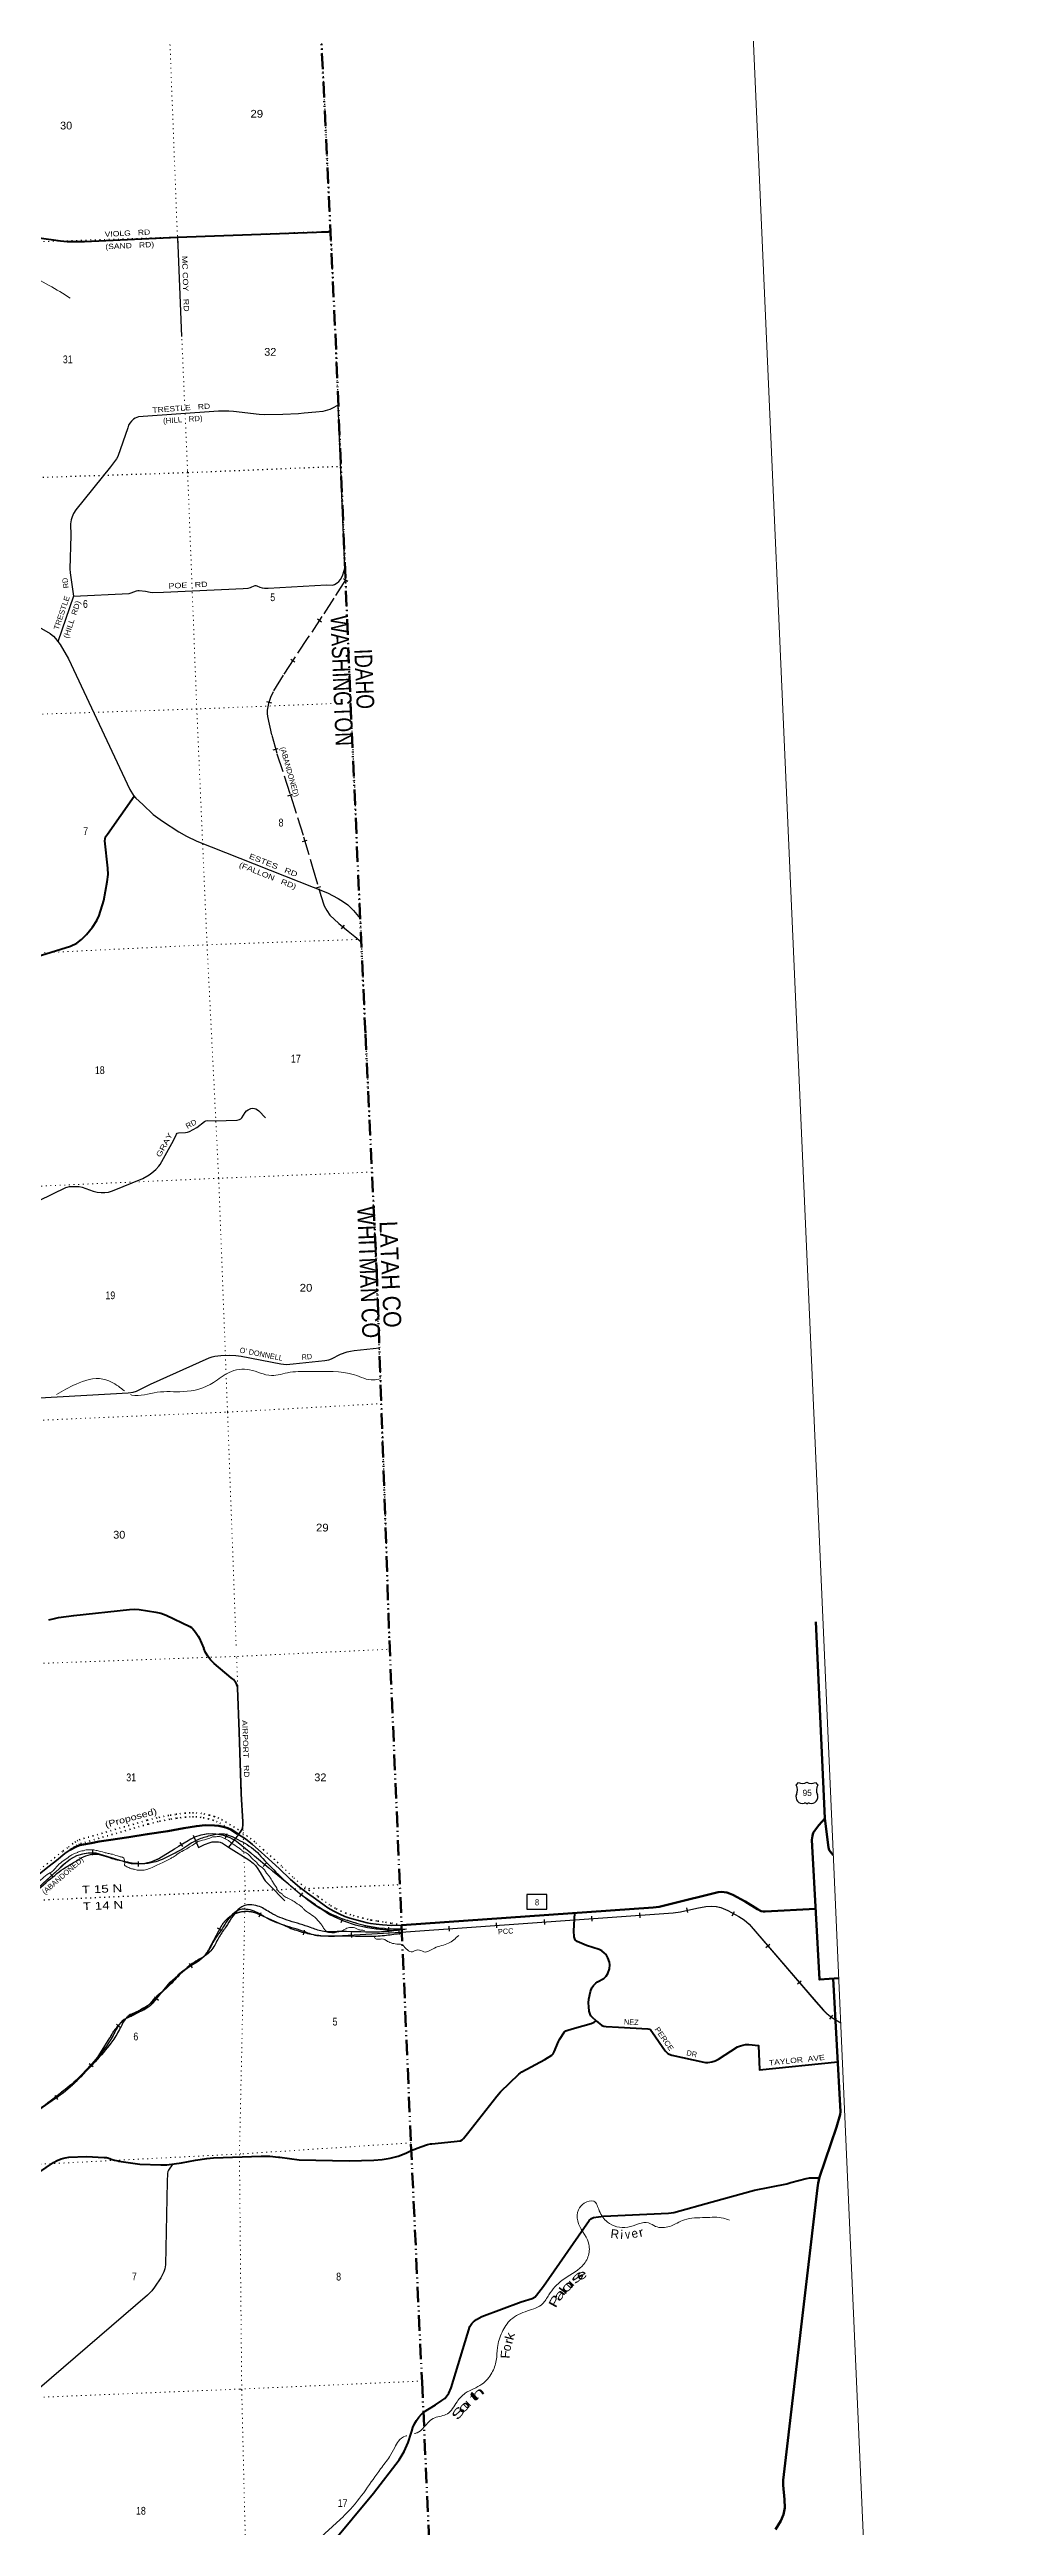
# Model space of a CAD drawing. Header units: feet. Extents: x 751810 to 1010326, y -353855 to -161247.
# Drawn here: x 988847 to 1010326, y -273133 to -217253 of the extents above; entities that cross this region are included whole.
import ezdxf
from ezdxf.enums import TextEntityAlignment as Align

# ---------------------------------------------------------------- set-up
doc = ezdxf.new("R2010")
doc.units = ezdxf.units.FT
doc.header["$LTSCALE"] = 70
for name, pattern in [('DASH_DOUBLE_DOT', [9.2, 5, -1.2, 0.3, -1.2, 0.3, -1.2]), ('DOTTED', [1.5, 0.3, -1.2]), ('LONG_DASHED', [7.5, 6, -1.5]), ('MEDIUM_DASHED', [4.5, 3, -1.5])]:
    doc.linetypes.add(name, pattern=pattern)
for name, color, linetype, lineweight in [('10', 7, 'DASH_DOUBLE_DOT', 70), ('16', 7, 'Continuous', 25), ('17', 7, 'Continuous', 25), ('20', 7, 'Continuous', 70), ('23', 7, 'Continuous', 70), ('26', 7, 'Continuous', 40), ('29', 7, 'Continuous', 25), ('34', 7, 'Continuous', 25), ('39', 7, 'Continuous', 13), ('4', 7, 'Continuous', 13), ('51', 7, 'DOTTED', 13), ('52', 7, 'Continuous', 25), ('53', 7, 'MEDIUM_DASHED', 25), ('6', 7, 'DOTTED', 25), ('63', 7, 'Continuous', 25), ('7', 7, 'DOTTED', 13)]:
    doc.layers.add(name, color=color, linetype=linetype, lineweight=lineweight)
for name, color, linetype in [('12', 7, 'Continuous'), ('27', 7, 'Continuous'), ('30', 7, 'Continuous'), ('41', 7, 'Continuous')]:
    doc.layers.add(name, color=color, linetype=linetype)

msp = doc.modelspace()

# ---------------------------------------------------------------- linework, layer by layer
at = {"layer": '10'}
for points in [[(994593.57, -207418.07), (994933.1, -216055.88), (995297.42, -223670.52), (995639.59, -232015.73), (995974.21, -239468.54), (996229.83, -244802.99), (996515.48, -253145.53)], [(996515.48, -253145.53), (997002.03, -264508.88), (997253, -269878.9), (997728.75, -280561.35), (998223.19, -291283.31), (998532.32, -298858.59)]]:
    msp.add_lwpolyline(points, dxfattribs=at)
at = {"layer": '16'}
for p, q in [((1005693.04, -256405.41), (1005744.35, -256346.65)), ((1005936.11, -256340.68), (1005935.83, -256340.88)), ((1006128.2, -256346.56), (1006179.59, -256405.41))]:
    msp.add_line(p, q, dxfattribs=at)
for centre, radius, start, end in [((1005500.06, -256516.04), 222.05, 332.97043, 29.75871), ((1005835.43, -256188.99), 182.07, 239.97227, 303.45418), ((1006037.21, -256189.49), 181.52, 236.33975, 300.08743), ((1006037.2, -256188.99), 182.07, 236.54582, 236.59441), ((1006372.56, -256516.04), 222.05, 150.24129, 207.02957), ((1005839.25, -256670.94), 151.42, 159.09177, 283.81923), ((1006033.37, -256670.94), 151.42, 256.18077, 20.90823)]:
    msp.add_arc(centre, radius, start, end, dxfattribs=at)
for centre, major_axis, start_param, end_param in [((1005894.59, -256869.76), (-19.56, 51.67), 4.95877769, 6.28318531), ((1005978.04, -256869.76), (19.56, 51.67), 0, 1.32637542)]:
    msp.add_ellipse(centre, major_axis=major_axis, ratio=0.929097, start_param=start_param, end_param=end_param, dxfattribs=at)
at = {"layer": '17'}
msp.add_lwpolyline([(999614.23, -259209.46), (1000070.52, -259209.46), (1000070.52, -258879.23), (999614.23, -258879.23)], close=True, dxfattribs=at)
at = {"layer": '20'}
msp.add_line((1006136.95, -252723.85), (1006338.97, -257150.16), dxfattribs=at)
for points in [[(1006337.21, -257158.21), (1006203.68, -257314.32), (1006112.35, -257431.02), (1006080.66, -257486.1), (1006062.26, -257551.75), (1006050.87, -257640.59), (1006051.92, -257786.95), (1006219.8, -260795.34), (1006654.41, -260762.25)], [(1006337.21, -257158.21), (1006419.92, -257817.56), (1006440.22, -257877.49), (1006465.27, -257913.93), (1006532.16, -257986.85)], [(1006527.95, -260771.88), (1006691.83, -263780.34), (1006688.4, -263841), (1006600.27, -264125.12), (1006222.13, -265250.67), (1006193.18, -265385.41), (1006173.55, -265494.13), (1005399.67, -272084.68), (1005401.63, -272203.1), (1005427.8, -272528.24), (1005436.1, -272713.38), (1005408.13, -272862.81), (1005345.03, -273004.95), (1005224.09, -273200.46)]]:
    msp.add_lwpolyline(points, dxfattribs=at)
at = {"layer": '23'}
for points in [[(989316.51, -257865.16), (989453.78, -257795.87), (989533.62, -257765.69), (989613.09, -257746.29), (989787.56, -257714.57), (989967, -257683.34), (990176.63, -257652.58), (990635.71, -257583), (991052.77, -257517.56), (991513.67, -257443.87), (991874.45, -257379.3), (992161.61, -257330.53), (992357.92, -257314.51), (992569.39, -257319.83), (992670.37, -257327.74), (992700.92, -257332.51), (992734.31, -257339.03), (992796.33, -257354.54), (992850.6, -257372.64), (992938.05, -257409.61), (993089.82, -257506.39), (993113.27, -257521.21)], [(996795.41, -259566.84), (1002466.62, -259171.67), (1002602.42, -259150.5), (1002871.04, -259083.17), (1003934.05, -258824.32), (1004008.39, -258817.93), (1004067.59, -258822.49), (1004129.06, -258831.6), (1004191.66, -258852.35), (1004263.4, -258883.99), (1004542.35, -259035.48), (1004820.53, -259208.85), (1004904.34, -259248.45), (1004952.15, -259259.84), (1004996.67, -259261.39), (1006130.52, -259195.44)]]:
    msp.add_lwpolyline(points, dxfattribs=at)
at = {"layer": '23', "lineweight": 35}
for points in [[(996795.41, -259566.84), (996566.38, -259572.46), (996362.63, -259560.7), (996218.62, -259547.47), (996091.34, -259526.27), (996017.04, -259511.27), (995902, -259481.63), (995624.66, -259407.31), (995507.93, -259369.04), (995397.05, -259322.41), (995262.42, -259255.25), (995125.96, -259173.41), (995045.34, -259118.2), (994848.19, -258972.5), (994666.6, -258843.06), (994484.79, -258709.62), (994287.01, -258538.8), (994028.74, -258286.65), (993872.61, -258143.86), (993626.03, -257923.27), (993427.83, -257744.44), (993266.49, -257617.99), (993113.27, -257521.21)], [(984809.69, -260295.63), (985058.12, -260147.9), (985313.98, -259998.22), (985489.16, -259922.98), (985865.18, -259763.16), (986299.19, -259596.37), (986730.3, -259451.82), (987080.4, -259335.53), (987353.77, -259253.28), (987595.53, -259142.5), (987777.3, -259038.8), (987935, -258936.31), (987948.99, -258927.4), (987980.48, -258907.33), (987998.99, -258893.38), (988280.04, -258681.6), (988585.46, -258438.96), (988836.76, -258239.26), (989006.97, -258106), (989196.32, -257953.67), (989316.51, -257865.16)]]:
    msp.add_lwpolyline(points, dxfattribs=at)
at = {"layer": '26', "lineweight": 35}
msp.add_line((993113.27, -257521.21), (993161.3, -257445.09), dxfattribs=at)
at = {"layer": '26'}
for points in [[(987698.47, -221373.16), (989093.28, -221569.74), (989248.93, -221583.57), (989638.76, -221585.53), (991736.43, -221483.83), (994869.08, -221370.96), (994985.78, -221366.47), (995073.71, -221364.54), (995132.73, -221361.97), (995165.45, -221352.99), (995185.74, -221336.35)], [(986600.56, -238322.83), (989322.01, -237478.1), (989462.95, -237415.9), (989570.67, -237331.48), (989684.39, -237220.4), (989819.4, -237056.04), (989914.51, -236903.24), (989966.61, -236785.94), (990072.02, -236448.38), (990149.71, -236033.35), (990168.51, -235862.71), (990166.38, -235724.88), (990093.21, -235107.22), (990099.04, -235058.97), (990112.07, -235015.52), (990154.89, -234956.36), (990755.08, -234097.39)], [(988831.28, -252675.63), (988961.51, -252645.78), (989050.51, -252628.4), (989398.98, -252581.49), (990652.54, -252445.87), (990763.42, -252441.58), (990867.62, -252449.24), (991247.01, -252503.86), (991356.09, -252528.47), (991419.05, -252548.02), (991478.23, -252575.17), (992010.37, -252828.32), (992047.55, -252853.23), (992077.94, -252883.64), (992140.95, -252959.11), (992201.87, -253045.78), (992225.57, -253083.49), (992325.17, -253328.42)], [(993090.73, -254188.3), (993082.32, -254161.75), (993074.4, -254140.03), (993059.32, -254109.14), (993041.08, -254080.01), (993019.91, -254052.93), (992996.02, -254028.22), (992994.67, -254027.09), (992972.45, -254008.47), (992944.67, -253985.29), (992561.25, -253665.4), (992544.6, -253649.87), (992477.39, -253578.59), (992417.99, -253500.68), (992367.07, -253416.98), (992325.17, -253328.42)], [(1001182.21, -261725.05), (1001095.23, -261649.68), (1001063.35, -261610.94), (1001043.17, -261575.38), (1001024.65, -261510.72), (1001013.27, -261408.22), (1001009.86, -261321.66), (1001016.5, -261234.25), (1001049.7, -261066.54), (1001080.44, -260982.26), (1001119.2, -260925.11), (1001172.65, -260875.2), (1001214.78, -260843.31), (1001351.05, -260769.96), (1001409.44, -260715.74), (1001448.14, -260661.07), (1001482.65, -260551.92), (1001492.55, -260465.18), (1001484.57, -260401.39), (1001446.76, -260301.06), (1001403.76, -260232.83), (1001370.73, -260196.38), (1001312.68, -260148.55), (1001248.36, -260113.23), (1000960.77, -260024.14), (1000751.45, -259936.62), (1000710.44, -259895.7), (1000683.11, -259831.92), (1000679.8, -259696.87), (1000702.49, -259294.59)], [(997008.33, -264650.53), (997227.04, -264565.02), (997373.66, -264517.53), (997439.68, -264503.86), (997475.65, -264497.34), (998119.45, -264431.43), (998155.76, -264412.74), (998185.36, -264383.13), (998278.73, -264264.53), (998942.48, -263422.11), (999020.99, -263326.2), (999432.64, -262931.01), (999507.09, -262879.73), (1000025.96, -262596.7), (1000179.91, -262499.33), (1000210.65, -262473.01), (1000236.84, -262424.16), (1000328.37, -262195.4), (1000350.68, -262148.53), (1000467.99, -261977.11), (1000499.82, -261952.64), (1000538.53, -261936.7), (1000695.94, -261890.07), (1001071.8, -261786.46), (1001133.94, -261756.74), (1001182.21, -261725.05)], [(1001182.21, -261725.05), (1001309.26, -261827.35), (1001350.51, -261847.83), (1001404.89, -261856.96), (1001688.15, -261869.38), (1002347.08, -261902.99), (1002386.19, -261913.91), (1002418.07, -261938.96), (1002449.95, -261985.8), (1002740.25, -262403.65), (1002799.7, -262460.92), (1002831.33, -262478.82), (1002890.53, -262501.6), (1003608.13, -262657.88), (1003645.32, -262665.61), (1003703.37, -262663.33), (1003787.62, -262647.38), (1003862.75, -262624.6), (1003940.91, -262587.6), (1004371.66, -262314.31), (1004435.39, -262287.48), (1004490.04, -262271.53), (1004549.24, -262260.14), (1004622.71, -262260.55), (1004846.07, -262283.64), (1004863.05, -262829.04), (1006630.33, -262651.34)], [(988604.37, -265147.93), (988936.56, -264919.69), (989020.35, -264876.32), (989108.22, -264841.95), (989199.2, -264816.96), (989280.4, -264803.02), (989680.58, -264783.74), (990080.58, -264806.4), (990130.81, -264812.23), (990166.16, -264819.6), (990200.55, -264830.62), (990210.18, -264834.86), (990235.25, -264846.01), (990260.18, -264853.76), (990315.28, -264870.87), (990397.54, -264887.24), (990410.18, -264888.97), (990883.34, -264958.12), (991361.15, -264977.44), (991441.97, -264975.54), (991467.07, -264974.95), (991491.97, -264971.75), (991826.33, -264928.79), (992138.61, -264867.48), (992395.89, -264829.2), (992543.83, -264819.5), (993624.51, -264775.37), (993819.51, -264777.36), (994013.23, -264799.73), (994041.7, -264804.77), (994476.45, -264862.86), (995606.22, -264887.42), (996168.04, -264865.93), (996352.4, -264855.8), (996534.69, -264826.46), (996712.92, -264778.23), (996885.12, -264711.63), (997008.33, -264650.53)], [(997288.15, -270552.12), (997558.71, -270385.96), (997695.84, -270294.27), (997766.43, -270244.15), (997795.89, -270208.65), (997855.23, -270123.43), (997905.89, -270005.28), (998334.12, -268620.22), (998376.63, -268551.69), (998413.04, -268513.79), (998481.37, -268460.58), (998597.92, -268396.09), (999490.24, -268066.53), (999738.48, -267986.86), (999801.95, -267950.33), (999832.43, -267911.97), (999994.78, -267714.97), (1001023.67, -266231.34), (1001074.73, -266187.25), (1001117.8, -266162.44), (1001349.62, -266135.27), (1002811.54, -266062.06), (1002930.39, -266046.02), (1003800.47, -265807.5), (1004757.03, -265543.95), (1005482.69, -265401.52), (1005577.25, -265376.32), (1005920.18, -265280), (1005964.32, -265271.53), (1005997.37, -265269.24), (1006222.69, -265268.65)], [(994748.37, -274071.77), (996159.21, -272383.6), (996734.14, -271629.49), (996846.82, -271437.96), (996938.86, -271235.7), (997009.25, -271024.92), (997019.66, -270985.87), (997046.71, -270900.05), (997082.59, -270817.53), (997126.9, -270739.21), (997179.14, -270665.95), (997238.76, -270598.56), (997288.15, -270552.12)]]:
    msp.add_lwpolyline(points, dxfattribs=at)
at = {"layer": '26', "lineweight": 35}
msp.add_lwpolyline([(993161.3, -257445.09), (993198.05, -257386.85), (993204.67, -257359.38), (993205.62, -257329.06), (993205.62, -257235.26), (993173.24, -256601.63), (993128.25, -255202.04), (993091.6, -254211.75), (993090.73, -254188.3)], dxfattribs=at)
at = {"layer": '29'}
for p, q in [((991734.79, -221481.87), (991826.98, -223725.28)), ((993113.27, -257521.21), (992884.52, -257804.54))]:
    msp.add_line(p, q, dxfattribs=at)
for points in [[(995363.14, -225273.47), (995216.39, -225351.08), (995172.78, -225371.22), (995121.37, -225389.19), (995012.37, -225415.55), (994856.67, -225437.04), (994596.29, -225455.84), (994462.74, -225467.99), (994113.08, -225488.08), (993705.04, -225493.45), (993581.15, -225484.62), (992997.15, -225419.01), (992890.3, -225411.52), (992743.99, -225408.84), (992660.04, -225412.46), (990858.4, -225540.13), (990817.87, -225551.21), (990777.61, -225570.01), (990745.39, -225591.5), (990697.07, -225634.48), (990656.81, -225682.83), (990632.65, -225727.15), (990611.21, -225785.15), (990391.7, -226435.66), (990361.51, -226488.67), (990220.25, -226669.13), (989441.65, -227639.5), (989389.73, -227721.6), (989354.83, -227791.44), (989333.36, -227863.96), (989323.34, -227951.06), (989325.5, -228214.75), (989306.51, -228965.26), (989311.98, -229059.11), (989388.35, -229583.16), (989037.21, -230613.58)], [(989388.35, -229583.16), (990647.37, -229522), (990688.85, -229510.9), (990809.32, -229463.04), (990836.63, -229457.53), (990870.19, -229457.53), (991012.47, -229473.65), (991121.19, -229496.48), (991167.68, -229500.83), (991420.02, -229493.18), (993219.37, -229409.92), (993327.29, -229400.9), (993385.57, -229389.04), (993413.76, -229376.95), (993447.31, -229358.15), (993483.63, -229347.35), (993505.03, -229347.4), (993522.48, -229352.77), (993589.18, -229380.73), (993643.28, -229395.75), (993696.97, -229402.46), (993780.56, -229404.09), (995097.08, -229331.09), (995223.49, -229333.3), (995255.32, -229329.93), (995279.48, -229320.53), (995338.54, -229282.92), (995372.09, -229252.03), (995411.02, -229210.4), (995456.65, -229129.81), (995468.73, -229101.6), (995513.03, -228952.53), (995363.14, -225273.47)], [(987375.12, -229579.66), (988859.5, -230427.2), (988903.84, -230461.4), (988936.05, -230490.94), (988981.68, -230539.29), (989085.75, -230678.51), (989278.61, -230999.83), (990657.63, -233948.49), (990742.69, -234084.99), (990796.38, -234138.71), (990951.18, -234281.26), (991188.32, -234509.4), (991392.94, -234661.54), (991768.16, -234901.58), (991934.6, -234998.28), (992170.13, -235108.87), (995118.73, -236281.32), (995359.98, -236405.82), (995483.47, -236481.03), (995574.32, -236552.23), (995708.96, -236679.8), (995857.03, -236858.68)], [(988304.37, -243368.66), (989211.7, -242927.96), (989246.44, -242915.7), (989300.13, -242904.96), (989399.46, -242899.58), (989517.58, -242902.27), (989582.13, -242914.85), (989831.68, -243009.72), (989925.5, -243031.86), (990008.86, -243036.58), (990094.77, -243036.58), (990175.31, -243028.52), (990265.29, -243004.06), (990956.12, -242720.38), (991093.44, -242641.7), (991157.87, -242593.35), (991243.78, -242520.82), (991314.31, -242442.03), (991343.11, -242405.31), (991640.92, -241865.1), (991710.9, -241725.69), (991729.69, -241701.52), (991756.49, -241690.6), (991918.54, -241681.09), (991957.88, -241674.65), (992006.2, -241658.54), (992170.93, -241570.74), (992347.15, -241432.89), (992373.99, -241419.46), (992401.52, -241415.09), (992588.12, -241418.53), (993080.05, -241403.34), (993136.42, -241392.59), (993162.09, -241379.89), (993187.43, -241354.98), (993260.66, -241232.36), (993294.81, -241196.49), (993329.71, -241172.32), (993388.77, -241145.46), (993437.45, -241137.59), (993472, -241140.08), (993498.84, -241150.83), (993541.8, -241172.32), (993567.96, -241193.98), (993720.43, -241352.04)], [(988084.51, -247698.18), (990623.55, -247558.54), (990732, -247542.06), (990810.45, -247517.68), (990868.92, -247493.71), (991123.34, -247364.25), (992451.79, -246769.16), (992514.61, -246746.91), (992573.67, -246733.48), (992714.43, -246716.73), (992909.25, -246709.3), (993053.23, -246715.15), (993172.35, -246730.79), (994065.06, -246903.93), (994128.18, -246914.44), (994192.52, -246916.14), (994341.73, -246903.21), (995056.97, -246830.18), (995150.93, -246811.38), (995211.59, -246790.47), (995412.09, -246686.55), (995564.37, -246634.08), (995639.54, -246615.28), (995723.61, -246601.65), (996289.46, -246544.58)], [(992086.25, -257534.34), (992208.78, -257816.57), (992345.18, -257746.56), (992473.62, -257699.12), (992520.14, -257688.77), (992562.11, -257686.16), (992657.12, -257686.19), (992701.05, -257693.94), (992750.15, -257714.63), (992884.52, -257804.54)], [(992884.52, -257804.54), (993346.37, -258096.69), (993442.77, -258172.36), (993492.39, -258220.3), (993513.2, -258243.46), (993535.81, -258275.8), (993603, -258379.24), (993686.35, -258525.34), (993713.49, -258565.42), (993725.77, -258583.53), (993808.3, -258668.7), (994159.47, -259018.11)], [(991629.57, -264954.07), (991533.72, -265091.05), (991518.69, -265125.23), (991506.43, -265172.75), (991501.33, -265349.02), (991464.5, -267230.99), (991448.98, -267322.35), (991424.39, -267387.98), (991357.12, -267526.46), (991217.36, -267737.58), (991153.84, -267817.28), (991055.87, -267915.8), (982875.79, -274950.16), (982827.16, -274989.71), (982653.21, -275071.48), (982187.32, -275261.19), (982160.38, -275276.82), (982101.7, -275313.54), (981937.77, -275443.89), (980198.87, -276827.22)]]:
    msp.add_lwpolyline(points, dxfattribs=at)
at = {"layer": '34', "lineweight": 13}
for p, q in [((988366, -258928.05), (989222, -258152.05)), ((989903, -257937.05), (990419, -258095.05)), ((991282.53, -258086.3), (991974, -257655.05)), ((992450.4, -260103.03), (992720.77, -259600.35)), ((993534.59, -259303.27), (994096.49, -259551.36)), ((995322, -259811.35), (996780.8, -259725.32)), ((992050.33, -260472.71), (992178.89, -260397.25)), ((991194.99, -261312.63), (991570.39, -260855.04)), ((989959.64, -262509.79), (990211.24, -262110.82)), ((988081.29, -264101.2), (988982.15, -263472.84))]:
    msp.add_line(p, q, dxfattribs=at)
at = {"layer": '34'}
for p, q in [((993574.3, -259382.14), (993618.97, -259280.95)), ((1003248.67, -259285.04), (1003224.97, -259176.99)), ((1004253.38, -259356.1), (1004306.06, -259258.84)), ((992736.31, -259684.4), (992638.9, -259632)), ((994575.49, -259787.15), (994602.25, -259679.83)), ((995670.28, -259847.02), (995663.77, -259736.6)), ((996740.48, -259781.29), (996733.97, -259670.87)), ((997870.92, -259703.09), (997863.16, -259592.75)), ((998940.3, -259625.25), (998932.54, -259514.92)), ((1000023.6, -259551.67), (1000015.84, -259441.34)), ((1001092.98, -259473.84), (1001085.22, -259363.5)), ((1002176.28, -259400.26), (1002168.52, -259289.92)), ((1005013.14, -260068.96), (1005096.88, -259996.69)), ((992070.26, -260527.06), (992007.8, -260435.77)), ((1005720.58, -260892.65), (1005804.32, -260820.38)), ((991303.62, -261264.57), (991218.1, -261194.42)), ((990438.98, -261872.69), (990356.34, -261799.17)), ((1006452.38, -261687.49), (1006520.82, -261600.6)), ((989829.17, -262766.47), (989744.34, -262695.49)), ((989035.56, -263503.88), (988971.97, -263413.38))]:
    msp.add_line(p, q, dxfattribs=at)
at = {"layer": '34', "lineweight": 13}
for points in [[(993067, -257670.05), (994676, -259007.05), (994843, -259127.05)], [(996782.77, -259723.38), (1002921.65, -259291.58), (1003086.35, -259266.99), (1003449.93, -259187.25), (1003655.57, -259148.54), (1003789.46, -259140.75), (1003892.36, -259148.54), (1003992.55, -259171.32), (1004153.57, -259239.47), (1004397.83, -259371.78), (1004519.16, -259450.14), (1004630.07, -259544.9), (1006141.11, -261295.71), (1006308.13, -261490.21), (1006390.4, -261571.96), (1006494.83, -261654.22), (1006698.84, -261771.04)]]:
    msp.add_lwpolyline(points, dxfattribs=at)
at = {"layer": '34'}
for points in [[(991172.02, -261334.95), (991181.33, -261325.57), (991190.43, -261315.92), (991194.16, -261311.91), (991569.58, -260854.29), (991621.65, -260806.46), (991674.47, -260760.12), (991728.11, -260714.68), (991782.59, -260669.56), (991837.88, -260625.89), (991893.7, -260583.38), (991950.36, -260541.2), (992007.83, -260500.45), (992049.74, -260471.79), (992178.31, -260396.32), (992184.34, -260392.45), (992195.75, -260384.84), (992207.12, -260376.98), (992218.26, -260368.97), (992229.32, -260360.82), (992240.24, -260352.38), (992250.94, -260343.8), (992261.53, -260335), (992271.97, -260326.1), (992282.29, -260316.91), (992292.39, -260307.64), (992302.37, -260298.09), (992312.13, -260288.46), (992321.79, -260278.61), (992331.21, -260268.63), (992340.46, -260258.45), (992349.56, -260248.17), (992358.47, -260237.64), (992367.24, -260226.99), (992375.76, -260216.21), (992384.14, -260205.32), (992392.24, -260194.2), (992400.21, -260182.98), (992407.97, -260171.67), (992415.56, -260160.19), (992422.91, -260148.57), (992430.08, -260136.75), (992437.07, -260124.94), (992443.79, -260112.9), (992449.43, -260102.51), (992719.79, -259599.84), (992725.05, -259589.9), (992730.5, -259580.12), (992736.12, -259570.44), (992741.89, -259560.75), (992747.86, -259551.24), (992753.96, -259541.88), (992760.21, -259532.52), (992766.66, -259523.33), (992773.25, -259514.3), (992780.04, -259505.29), (992786.94, -259496.49), (992793.96, -259487.75), (992801.21, -259479.12), (992808.56, -259470.7), (992816.09, -259462.37), (992823.71, -259454.16), (992831.55, -259446.06), (992839.44, -259438.14), (992847.57, -259430.33), (992855.74, -259422.7), (992864.1, -259415.16), (992872.55, -259407.82), (992881.15, -259400.63), (992889.84, -259393.55), (992898.73, -259386.65), (992907.7, -259379.87), (992916.78, -259373.29), (992925.95, -259366.82), (992935.28, -259360.59), (992944.7, -259354.48), (992954.17, -259348.54), (992963.79, -259342.74), (992973.52, -259337.15), (992983.38, -259331.7), (992993.25, -259326.4), (993003.29, -259321.33), (993013.37, -259316.43), (993023.55, -259311.65), (993033.75, -259307.11), (993044.14, -259302.73), (993054.53, -259298.5), (993065.01, -259294.52), (993075.52, -259290.65), (993086.19, -259287), (993096.83, -259283.55), (993107.52, -259280.27), (993118.36, -259277.14), (993129.19, -259274.3), (993140.05, -259271.55), (993151, -259269.05), (993162.01, -259266.68), (993172.99, -259264.55), (993184.05, -259262.63), (993195.13, -259260.86), (993206.25, -259259.27)], [(993206.28, -259259.26), (993217.38, -259257.94), (993228.59, -259256.75), (993239.77, -259255.76), (993250.97, -259254.99), (993262.14, -259254.43), (993273.35, -259254.04), (993284.57, -259253.78), (993295.8, -259253.83), (993307, -259254.02), (993318.24, -259254.43), (993329.48, -259254.99), (993340.66, -259255.8), (993351.83, -259256.76), (993362.97, -259257.92), (993374.14, -259259.31), (993385.21, -259260.88), (993396.34, -259262.61), (993407.36, -259264.57), (993418.42, -259266.72), (993429.36, -259269.08), (993440.31, -259271.58), (993451.17, -259274.27), (993462.05, -259277.18), (993472.81, -259280.32), (993483.51, -259283.58), (993494.24, -259287.05), (993504.82, -259290.68), (993515.37, -259294.51), (993525.86, -259298.59), (993535.01, -259302.26), (994096.95, -259550.37), (994136.09, -259569.63), (994175.43, -259587.88), (994215.11, -259605.47), (994255.22, -259622.71), (994295.56, -259638.95), (994336, -259654.42), (994376.9, -259669.55), (994418.01, -259683.67), (994459.25, -259697.03), (994501.03, -259709.81), (994542.71, -259721.71), (994584.6, -259733.16), (994626.94, -259743.73), (994669.17, -259753.39), (994711.74, -259762.4), (994754.3, -259770.83), (994797.31, -259778.39), (994840.09, -259785.28), (994883.32, -259791.26), (994926.33, -259796.59), (994969.67, -259801.25), (995012.89, -259805.01), (995056.23, -259808), (995099.57, -259810.43), (995143.13, -259811.85), (995186.7, -259812.71), (995230.15, -259812.7), (995273.6, -259812.12), (995317.06, -259810.42), (995321.94, -259810.26), (996780.73, -259724.23)], [(996781.24, -259724.02), (1002921.41, -259289.4), (1003085.95, -259264.83), (1003449.49, -259185.09), (1003655.31, -259146.36), (1003789.48, -259138.55), (1003892.68, -259146.36), (1003993.23, -259169.22), (1004154.53, -259237.49), (1004398.95, -259369.88), (1004520.48, -259448.38), (1004631.63, -259543.34), (1006142.77, -261294.27), (1006309.75, -261488.71), (1006391.86, -261570.32), (1006496.07, -261652.4), (1006699.94, -261769.14)], [(996782.69, -259722.28), (1002921.53, -259290.49), (1003086.15, -259265.91), (1003449.71, -259186.17), (1003655.44, -259147.45), (1003789.47, -259139.65), (1003892.52, -259147.45), (1003992.89, -259170.27), (1004154.05, -259238.48), (1004398.39, -259370.83), (1004519.82, -259449.26), (1004630.85, -259544.12), (1006141.94, -261294.99), (1006308.94, -261489.46), (1006391.13, -261571.14), (1006495.45, -261653.31), (1006699.39, -261770.09)], [(988080.7, -264100.27), (988981.51, -263471.94), (989039.18, -263431.42), (989095.6, -263389.81), (989151.33, -263347.19), (989206.94, -263303.7), (989261.28, -263259.1), (989314.62, -263213.74), (989367.82, -263167.49), (989419.77, -263120.16), (989470.7, -263072.05), (989521.28, -263022.72), (989570.51, -262972.87), (989619.27, -262922.35), (989667.11, -262870.51), (989713.61, -262818.12), (989759.42, -262764.75), (989804.43, -262710.95), (989848.53, -262655.82), (989891.51, -262600.5), (989933.57, -262543.84), (989958.72, -262509.18), (990210.28, -262110.28), (990220.06, -262090.81), (990230.27, -262071.61), (990240.81, -262052.59), (990251.61, -262033.55), (990262.84, -262014.85), (990274.32, -261996.44), (990286.09, -261978.01), (990298.26, -261959.92), (990310.7, -261942.12), (990323.53, -261924.36), (990336.59, -261907), (990349.87, -261889.75), (990363.61, -261872.72), (990377.56, -261856.07), (990391.85, -261839.6), (990406.3, -261823.34), (990421.21, -261807.32), (990436.23, -261791.63), (990451.7, -261776.15), (990467.27, -261761.01), (990483.2, -261746.04), (990499.33, -261731.45), (990515.76, -261717.15), (990532.35, -261703.07), (990549.33, -261689.32), (990566.48, -261675.79), (990583.86, -261662.65), (990601.4, -261649.74), (990619.28, -261637.27), (990637.32, -261625.03), (990640.11, -261623.15), (990654.35, -261614.26), (990668.72, -261605.76), (990683.24, -261597.51), (990697.93, -261589.36), (990712.76, -261581.58), (990727.66, -261574.1), (990742.73, -261566.73), (990757.93, -261559.74), (990773.21, -261553.04), (990788.73, -261546.54), (990804.22, -261540.38), (990819.83, -261534.38), (990835.64, -261528.71), (990851.44, -261523.38), (990867.39, -261518.29), (990883.37, -261513.42), (990899.54, -261508.87), (990905.86, -261507.18), (990907.39, -261506.6), (990919.66, -261501.74), (990931.91, -261496.74), (990944.1, -261491.45), (990956.09, -261485.96), (990968.04, -261480.25), (990979.89, -261474.39), (990991.68, -261468.24), (991003.29, -261461.98), (991014.84, -261455.41), (991026.23, -261448.73), (991037.56, -261441.82), (991048.71, -261434.71), (991059.73, -261427.4), (991070.64, -261419.95), (991081.44, -261412.22), (991092.12, -261404.36), (991102.62, -261396.3), (991113, -261388.11), (991123.19, -261379.64), (991133.26, -261371.04), (991143.17, -261362.33), (991152.96, -261353.4), (991162.54, -261344.28), (991172.02, -261334.95)]]:
    msp.add_lwpolyline(points, dxfattribs=at)
at = {"layer": '34', "lineweight": 13}
for centre, radius, start, end in [((992508.84, -258512.37), 1010.48, 56.46979, 121.95771), ((989802.97, -258798.12), 866.86, 83.37336, 131.81527), ((990841.93, -257171.1), 1016.14, 245.40422, 295.78804), ((993290.13, -259896.81), 641.92, 67.61468, 152.49397), ((996699.35, -256079.53), 3569.61, 238.58972, 271.42306), ((995209.87, -257321.59), 2492.28, 243.46596, 272.57879), ((991753.52, -259732.32), 789.35, 302.60827, 331.98896), ((994317.2, -263810.72), 4034.97, 124.18066, 132.90226), ((991152.1, -262433.86), 957.75, 104.87689, 122.27234), ((990635.96, -260798.2), 759.71, 290.83751, 317.37957), ((991329.4, -262664.56), 1247.76, 123.50034, 153.65429), ((986684.88, -260163.53), 4028.52, 304.76772, 324.37959)]:
    msp.add_arc(centre, radius, start, end, dxfattribs=at)
at = {"layer": '34'}
for points in [[(972152.19, -264831.78), (973087.44, -264784.28), (973625.53, -264650.72), (974123.38, -264398.2), (974613.92, -264059.68), (975000.13, -263819.96), (975827.46, -263316.75), (976709.7, -262831.85), (977769.49, -262198.74), (978305.78, -262006.64), (979048.87, -261937.18), (980104.92, -261948.29), (980813.22, -261908.12), (981426.36, -261820.36), (982017.56, -261620.95), (982718.59, -261375.81), (983683.21, -260960.5), (984338.5, -260627.51), (984525.21, -260481.13), (984799.78, -260353.06), (985164.03, -260234.15), (985638.1, -260047.56), (986421.49, -259842.71), (987298.23, -259656.18), (987625.87, -259522.64), (987999.31, -259259.16), (988292.2, -259013.96), (988771.82, -258604.1), (989163.58, -258294.87), (989421.68, -258135.69), (989613.89, -258025.92), (989824.38, -257967.38), (989970.8, -257972.9), (990175.78, -258037.01), (990497.88, -258119.43), (990931.64, -258176.25), (991206.2, -258141.53), (991394.73, -258077.51), (991634.53, -257960.42), (991808.43, -257867.12), (991989.65, -257744.54), (992202, -257632.94), (992469.24, -257545.14), (992745.62, -257504.94), (993095.17, -257633.13), (993494.1, -257889.44), (993656.95, -258059.68), (994059.51, -258469.74), (994376.07, -258755.31), (994674.34, -258989.65), (995025.69, -259218.5), (995404.5, -259399.77), (995737.58, -259509.66), (995975.49, -259579.26), (996312.24, -259641.57), (996557.49, -259669.07), (996751.5, -259656.31)], [(996780.86, -259755.63), (996449.57, -259801.26), (996070.68, -259824.92), (995210.44, -259813.63), (994875.49, -259804.36), (994613.78, -259720.09), (994137.93, -259569.85), (993715.16, -259390.35), (993464.44, -259249.35), (993285.07, -259210.85), (993162.44, -259214.48), (992975.73, -259322.39), (992710.25, -259697.48), (992552.79, -259928.02), (992411.8, -260182.37), (992300.12, -260306.77), (992069.47, -260454.94), (991752.77, -260690.92), (991481.84, -260972.67), (991148.65, -261296.49), (991013.18, -261437.37), (990852.09, -261534.32), (990628.77, -261651.37), (990520.78, -261698.92), (990469.52, -261744.66), (990321.21, -261982.52), (990149.11, -262271.63), (989801.27, -262696.1), (989394.87, -263111.41), (988997.63, -263435.21), (988580.27, -263755.36), (988250.78, -263965.71), (987919.47, -264117.51), (987540.6, -264168.64), (987152.61, -264047.74), (986852.47, -263895.75), (986725.19, -263800.25)], [(996904.13, -259655.34), (996572.85, -259701.01), (996193.97, -259724.72), (995333.76, -259713.54), (994998.83, -259704.3), (994737.13, -259620.06), (994261.3, -259469.88), (993838.55, -259290.43), (993587.85, -259149.46), (993408.49, -259110.98), (993285.86, -259114.62), (993099.15, -259222.55), (992833.67, -259597.68), (992676.21, -259828.25), (992535.21, -260082.62), (992423.53, -260207.04), (992192.88, -260355.24), (991876.19, -260591.27), (991605.25, -260873.05), (991272.07, -261196.92), (991136.6, -261337.82), (990975.51, -261434.79), (990752.19, -261551.87), (990644.2, -261599.43), (990592.94, -261645.18), (990444.63, -261883.07), (990272.52, -262172.2), (989924.68, -262596.72), (989518.28, -263012.08), (989121.04, -263335.94), (988703.68, -263656.15), (988374.2, -263866.55), (988042.9, -264018.38), (987664.04, -264069.56), (987276.06, -263948.7), (986975.94, -263796.76), (986848.67, -263701.27)]]:
    msp.add_spline(points, degree=3, dxfattribs=at)
at = {"layer": '39'}
for points in [[(987021.07, -221371.66), (987256.65, -221639.66), (987593.48, -222001.95), (987922.32, -222088.33), (988289.76, -222277.66), (988840.48, -222574.77), (989314.5, -222861.61)], [(989001.46, -247598.15), (989444.82, -247361.34), (990047.86, -247246.43), (990402.14, -247410.19), (990538.22, -247514.37)], [(990671.16, -247598.9), (990703.67, -247606.85), (991276.86, -247543.85), (991864.25, -247530.55), (992547.71, -247326.9), (992898.85, -247095.53), (993361.91, -247038.04), (993853.13, -247166.71), (994273.44, -247095.23), (994760.27, -247076.89), (995724.74, -247151.6), (996155.19, -247267.18), (996314.41, -247237.01)], [(990541.95, -258211.68), (990542.1, -258211.93), (990608.44, -258257.26), (990616.64, -258260.91), (990700.53, -258293.41), (990775.78, -258312.23), (990824.57, -258324.16), (990915.28, -258328.24), (990955.51, -258328.49), (991067.08, -258303.53), (991189.64, -258253.98), (991319.71, -258192.05), (991451.78, -258130.03), (991565.79, -258068.8), (991634.67, -258033.65), (991730.43, -257969.2), (991869.58, -257884.77), (991928.68, -257856.07), (991997.03, -257808.89), (992006.81, -257802.44), (992118.46, -257733.27), (992177.03, -257692.55), (992252.19, -257663.15), (992431.14, -257615.15), (992555.97, -257571.54), (992604.25, -257571.43), (992710.92, -257572.8), (992764.27, -257596.59), (992885.69, -257659.6), (992956.47, -257714.78), (993101.55, -257812.92), (993165.89, -257858.33), (993207.96, -257900.69), (993245.06, -257921.18), (993259.21, -257922.57)], [(987982.82, -259123.29), (988086.88, -259018.29), (988222.27, -258893.85), (988325.62, -258819.01), (988389, -258749.95), (988544.73, -258630.64), (988686.41, -258511.94), (988828.44, -258401.27), (988916.68, -258349.2), (988953.27, -258311.43), (989060.81, -258194.23), (989189.22, -258094.2), (989327.85, -257997.74), (989436, -257940.78), (989481.57, -257924.73), (989487.42, -257920.46), (989610.68, -257886.95), (989642.45, -257877.52), (989766.75, -257868.07), (989817.04, -257867.89), (989924.41, -257885.3), (990081.11, -257926.68), (990168.57, -257948.98), (990265.34, -257969.27), (990423.32, -258018.01), (990461.97, -258028.1), (990492.22, -258034.82), (990541.95, -258211.68)], [(993257.2, -257922.65), (993304.6, -257948.71), (993384.2, -258021.59), (993447.67, -258093.15), (993533.48, -258169.76), (993552.77, -258197.05), (993671.3, -258286.3), (993769.94, -258426.65), (993820.83, -258486.71), (993875.22, -258580.78), (993972.36, -258733.24), (994011.64, -258803.86), (994067.77, -258845.61), (994101.02, -258870.27), (994120.23, -258895.55), (994215.29, -258953.69), (994221.49, -258957.43), (994281.02, -258984.97), (994396.77, -259056.26), (994552.58, -259170.01), (994596.93, -259218.3), (994692.6, -259290.47), (994838.02, -259396.63), (994960.4, -259527.9), (995009.63, -259596.07), (995055.02, -259668.42), (995099.01, -259708.7), (995119.87, -259725.86), (995160.55, -259736.15), (995216.94, -259737.7), (995225.05, -259739.36), (995327.02, -259724.87), (995422.69, -259704.62), (995505.45, -259664.85), (995612.12, -259620.01), (995632.2, -259619.14), (995702.73, -259622.09), (995765.84, -259639.43), (995829.56, -259670.8), (995914.58, -259683.16), (995960.69, -259696.74)], [(996179.42, -259835.99), (996194.08, -259865.85), (996222.89, -259880.66), (996229.01, -259882.41), (996345.53, -259879.33), (996410.39, -259890.57), (996449.76, -259916.98), (996556.61, -259968.57), (996680.38, -259993.3), (996791.42, -260002.53), (996815.86, -260009.5)], [(996812.88, -260008.4), (997037.9, -260165.47), (997158.96, -260123.73), (997292.76, -260169.58), (997534.8, -260084.11), (997846.36, -259976.49), (998081.47, -259797.24)], [(997294.85, -270892.52), (997537.86, -270682.57), (997823.93, -270593.73), (998042.02, -270319.02), (998228.6, -270127.28), (998603.36, -269923.71), (998828.03, -269666.8), (998927.71, -269389.75), (998954.57, -269092.96), (999058.28, -268751.8), (999257.91, -268463.66), (999632.97, -268270.09), (999971.02, -268111.65), (1000113.15, -267909.28), (1000415.79, -267579.96), (1000863.09, -267258.17), (1001008.04, -267017.72), (1001007.22, -266733.78), (1000765.17, -266239.34), (1000781.44, -265988.87), (1000913.1, -265836.82), (1001128.46, -265796.16), (1001251.46, -266010.33), (1001433.88, -266264.65), (1001892.85, -266382.44), (1002365.21, -266285.84), (1002520.05, -266363.04), (1002840.97, -266363.11), (1003173.26, -266212.85), (1003639.09, -266164.45), (1004054.69, -266177.59), (1004186.37, -266219.51)], [(997080.35, -271038.66), (997145.22, -271017.81), (997276.2, -270912.72), (997294.85, -270892.52)], [(988885.55, -278517.64), (988933.81, -278425.65), (989100.77, -278196.58), (989241.83, -278032.8), (989388.38, -277913.1), (989854.37, -277977.67), (989955.52, -278000.38), (990108.73, -277958.93), (990434.25, -277847.2), (990573.21, -277800.2), (990990.2, -277721.57), (991151.57, -277683.86), (991269.24, -277720.09), (991557.59, -277756.52), (991693.22, -277729.76), (991953.52, -277529.7), (992173.51, -277324.99), (992441.4, -277052.23), (992558.03, -276997.95), (992555.96, -276996), (992722.08, -276980.27), (992999.3, -276805.8), (993260.04, -276678.17), (993549.97, -276523.39), (993751.12, -276355.54), (993921.11, -276156.56), (994154.38, -275750.16), (994216.35, -275444.19), (994222.93, -275043.53), (994300.24, -274656.54), (994428.75, -274239.64), (994503.33, -274009.71), (994623.76, -273770.16), (994909.54, -273432.4), (995254.22, -273114.77), (995582.86, -272797.68), (995981.95, -272307.15), (996317.41, -271834.88), (996517.05, -271562.45), (996638.43, -271351.04), (996721.93, -271207.33), (996874.77, -271095.46), (996909.53, -271086.63)]]:
    msp.add_spline(points, degree=3, dxfattribs=at)
at = {"layer": '4'}
msp.add_lwpolyline([(751809.62, -170897.82), (783122.91, -169842.15), (814434.73, -168743.41), (845745, -167601.59), (877053.68, -166416.71), (908360.69, -165188.77), (939665.99, -163917.76), (970969.51, -162603.69), (1002271.19, -161246.56), (1010326.19, -344125.92), (978772.94, -345493.95), (947217.84, -346818.58), (915660.96, -348099.8), (884102.33, -349337.62), (852542.04, -350532.02), (820980.12, -351683.01), (789416.81, -352794.88), (757851.71, -353854.74)], close=True, dxfattribs=at)
msp.add_lwpolyline([(751809.62, -170897.82), (783122.91, -169842.15), (814434.73, -168743.41), (845745, -167601.59), (877053.68, -166416.71), (908360.69, -165188.77), (939665.99, -163917.76), (970969.51, -162603.69), (1002271.19, -161246.56), (1010326.19, -344125.92), (978772.94, -345493.95), (947217.84, -346818.58), (915660.96, -348099.8), (884102.33, -349337.62), (852542.04, -350532.02), (820980.12, -351683.01), (789416.81, -352794.88), (757851.71, -353854.74)], close=True, dxfattribs=at)
at = {"layer": '51', "lineweight": 35}
for points in [[(989272.04, -257804.77), (989362.4, -257735.98), (989420.54, -257697.19), (989468.29, -257664.76), (989517.41, -257643.58), (989615.88, -257613.47), (991050.9, -257199.47), (991313.07, -257135.99), (991567.76, -257086.07), (991700.91, -257066.39), (991785.05, -257053.8), (991901.17, -257042.5), (991997.74, -257034.45), (992074.09, -257033.06), (992153.44, -257035.77), (992258.53, -257042.65), (992332.32, -257055.54), (992448.08, -257082.48), (992561.95, -257115.03), (992645.65, -257145.77), (992730.75, -257185.43), (993161.3, -257445.09)], [(989316.51, -257865.16), (989397.94, -257808.36), (989455.44, -257772.15), (989506.48, -257746.3), (989548.48, -257728.19), (989641.51, -257699.74), (991073.97, -257286.48), (991332.32, -257223.93), (991583, -257174.8), (991714.15, -257155.41), (991796.07, -257143.15), (991909.27, -257132.14), (992002.3, -257124.38), (992073.37, -257123.09), (992148.97, -257125.67), (992247.81, -257132.14), (992314.37, -257143.77), (992425.49, -257169.63), (992534.04, -257200.66), (992611.07, -257228.94), (992689.1, -257265.31), (992938.05, -257409.61)], [(996264.93, -259476.41), (996228.22, -259473.04), (996104.93, -259452.5), (996033.83, -259438.15), (995921.06, -259409.09), (995646.07, -259335.4), (995534.19, -259298.72), (995428.36, -259254.21), (995298.5, -259189.44), (995166.47, -259110.25), (995088.83, -259057.08), (994892.25, -258911.8), (994710.56, -258782.29), (994531.56, -258650.92), (994337.77, -258483.54), (994080.26, -258232.13), (993922.92, -258088.24), (993676.15, -257867.48), (993476.14, -257687.01), (993309.76, -257556.61), (993161.3, -257445.09)], [(984771.36, -260231.17), (985020.02, -260083.3), (985280.12, -259931.14), (985459.69, -259854.01), (985837.05, -259693.62), (986273.8, -259525.78), (986706.56, -259380.68), (987057.77, -259264.02), (987327.22, -259182.95), (987561.26, -259075.71), (987738.25, -258974.73), (987894.42, -258873.24), (987908.69, -258864.15), (987937.69, -258845.66), (987953.85, -258833.48), (988234.14, -258622.28), (988538.8, -258380.24), (988790.31, -258180.37), (988960.34, -258047.25), (989150.56, -257894.23), (989272.04, -257804.77)]]:
    msp.add_lwpolyline(points, dxfattribs=at)
at = {"layer": '53', "linetype": 'DOTTED', "lineweight": 35}
msp.add_lwpolyline([(996795.41, -259566.84), (996554.32, -259522.28), (996378.58, -259493.83), (996264.93, -259476.41)], dxfattribs=at)
at = {"layer": '6'}
for points in [[(994593.57, -207418.07), (994729.72, -210705.25), (994725.39, -210715.26), (994933.86, -216069.08), (995187.66, -221351.68), (995418.08, -226652.67), (995641.49, -231990.51), (995877.29, -237324.11), (996120.43, -242578.03), (996333.64, -247797.25), (996515.48, -253145.53)], [(973740.88, -227556.82), (975964.41, -227396.67), (981287.71, -227200.56), (986595.43, -226968.94), (991965.84, -226794.67), (995419.29, -226653.92)], [(975104.63, -259519.02), (977374.41, -259409.49), (982644.73, -259218.75), (987983, -259025.57), (993232.67, -258797.54), (996760.57, -258651.29)]]:
    msp.add_lwpolyline(points, dxfattribs=at)
at = {"layer": '63'}
for p, q in [((995481.93, -229186.46), (995574.89, -229246.4)), ((994891.74, -230099.6), (994984.02, -230160.57)), ((994289.21, -231005.94), (994382.11, -231065.97)), ((993746.07, -231959.95), (993852.04, -231991.65)), ((993896.76, -233048.91), (994003.14, -233018.65)), ((994226.9, -234087.2), (994332.19, -234053.31)), ((994556.36, -235122.63), (994662.44, -235091.32)), ((994862.24, -236166.36), (994968.45, -236135.49)), ((995433.67, -237092.13), (995503.9, -237006.68)), ((992820.67, -257607.61), (992855.52, -257502.63)), ((989819.26, -257987.5), (989822.73, -257876.94)), ((990856.83, -258240.61), (990855.29, -258130.01)), ((991856.2, -257794.65), (991797.67, -257700.79)), ((993668.91, -258243.16), (993739.6, -258158.09)), ((988937.81, -258481.89), (988863.52, -258399.94)), ((994495.24, -258926.41), (994565.93, -258841.34)), ((995423.87, -259510.17), (995462, -259406.34)), ((996499.88, -259726.04), (996504.98, -259615.54))]:
    msp.add_line(p, q, dxfattribs=at)
at = {"layer": '63', "linetype": 'LONG_DASHED'}
for points in [[(995528.42, -229215.12), (995261.27, -229629.4), (994994.11, -230043.69), (994679.18, -230520.38), (994361.23, -230995.08), (994122.32, -231364.87), (993890.15, -231740.4), (993830.51, -231868.2), (993789.69, -232004.64), (993761.51, -232154.22), (993758.71, -232228.98), (993766.66, -232302.65), (993860.99, -232723.61), (993979.58, -233140.53), (994280.9, -234076.78), (994580.71, -235012.25), (994776.44, -235675.47), (994969.55, -236339.98), (995047.28, -236571.17), (995100.82, -236679.65), (995172.48, -236778.05), (995372.6, -236971.27), (995585.32, -237146.1), (995733.67, -237266.27), (995882.03, -237386.45)], [(991972.58, -257654.48), (992125.85, -257575.24), (992271.36, -257527.99), (992432.18, -257499.89), (992599.38, -257503.72), (992765.31, -257534.38), (992913.37, -257586.74), (993067.79, -257670.36), (994504.8, -258859.37), (995087.57, -259277.87), (995162.96, -259328.12), (995259.34, -259373.43), (995476.95, -259467.33), (995743.71, -259556.73), (996019.41, -259621.87), (996220.43, -259651.88), (996465.49, -259672.31), (996628.55, -259674.56), (996797.78, -259668.26)], [(988312.93, -258976.17), (989143.66, -258215.73), (989309.59, -258077.8), (989465.31, -257993.51), (989596.76, -257956.48), (989718.95, -257935.56), (989831.61, -257933.49), (989905.64, -257941.15), (990551.57, -258138.56), (990691.88, -258173.59), (990842.49, -258183.81), (990999.49, -258172.31), (991155.2, -258131.45), (991313.61, -258065.48), (991972.58, -257654.48)]]:
    msp.add_lwpolyline(points, dxfattribs=at)
at = {"layer": '7'}
msp.add_line((995641.49, -231990.51), (995582.56, -231993.57), dxfattribs=at)
for points in [[(991248.6, -210140.93), (991286.73, -210901.94), (991528.91, -216194.02), (991732.79, -221481.97), (991962.52, -226764.59), (992169.72, -232129), (992401.12, -237449.86), (992664.28, -242716.68), (992863.62, -247992.76), (993059.54, -253296.01)], [(973513.74, -222233.24), (975748.42, -222060.93), (981041.17, -221900.64), (986404.78, -221662.17), (991734.79, -221481.87), (995202.78, -221352.49)], [(995205.3, -232008.54), (992169.72, -232129), (986797.57, -232309.41), (981478.28, -232551.7), (976157.68, -232763.8), (973969.01, -232903.7)], [(974196.69, -238239.64), (976410.06, -238055.23), (981721.09, -237904.25), (987050.49, -237709.85), (992401.12, -237449.86), (995877.29, -237326.69)], [(996120.43, -242578.03), (992664.28, -242716.68), (987296.58, -242953.33), (981963.96, -243166.04), (976680.28, -243396.46), (974423.73, -243560.82)], [(974651.56, -248900.57), (976906.19, -248729.69), (982244.29, -248504.61), (987445.69, -248227.89), (992863.62, -247992.76), (996334.49, -247802.99)], [(974878.35, -254215.69), (977159.08, -254110.92), (982481.62, -253908.52), (987765.42, -253690.92), (993090.1, -253503.76), (996523.16, -253341.56)], [(993619.83, -299072.88), (993602.06, -296679.63), (993517.33, -291360.47), (993434.5, -286044.25), (993369.02, -280733.17), (993312.98, -275428.7), (993184.54, -270057.27), (993132.21, -264758.56), (993263.18, -258793.76), (993068.35, -253504.82), (993068.45, -253505.33)], [(997004.38, -264477.93), (993166.67, -264728.8), (988027.6, -264991.6), (982688.34, -265128.46), (978609.52, -265231.73)], [(988085.55, -270240.1), (993146.58, -270032.74), (997252.43, -269852.05)]]:
    msp.add_lwpolyline(points, dxfattribs=at)

# ---------------------------------------------------------------- texts
at = {"layer": '10', "width": 0.8}
for s, p in [('WASHINGTON', (995183.81, -230025.31)), ('IDAHO', (995723.8, -230783.62))]:
    msp.add_text(s, height=400, rotation=272.348, dxfattribs=at).set_placement(p)
at = {"layer": '12'}
for s, width, p in [('WHITMAN CO', 0.85, (995788, -243354.55)), ('LATAH CO', 0.9, (996290.88, -243690.19))]:
    msp.add_text(s, height=400, rotation=272.343, dxfattribs=dict(at, width=width)).set_placement(p)
at = {"layer": '16'}
msp.add_text('95', height=140, dxfattribs=at).set_placement((1005942.66, -256651.19), align=Align.CENTER)
at = {"layer": '17', "width": 0.75}
msp.add_text('8', height=140, dxfattribs=at).set_placement((999847.27, -259120.76), align=Align.CENTER)
at = {"layer": '27'}
for s, rotation, width, p in [('VIOLG   RD', 2.776, 1.2, (990095.02, -221478.72)), ('(SAND   RD)', 2.776, 1.2, (990109.35, -221760.8)), ('AIRPORT   RD', 272.11, 1.2, (993191.4, -254943.53)), ('NEZ', 357.08, 0.95, (1001806, -261805.3)), ('PERCE', 304.79, 1.1, (1002495.76, -261916.97)), ('DR', 347.714, 0.9, (1003209.49, -262499.42)), ('TAYLOR  AVE', 5.742, 1.2, (1005085.69, -262733.97))]:
    msp.add_text(s, height=120, rotation=rotation, dxfattribs=dict(at, width=width)).set_placement(p)
at = {"layer": '30'}
for s, rotation, width, p in [('MC COY   RD', 271.899, 1.25, (991857.67, -222538.22)), ('TRESTLE   RD', 4.053, 1.2, (991823.81, -225401.27)), ('(HILL   RD)', 4.053, 1.1, (991858.06, -225658.38)), ('TRESTLE', 71.182, 1.1, (989179.14, -229980.09)), ('RD', 97.169, 0.9, (989265.01, -229280.6)), ('POE   RD', 2.649, 1.25, (991974.95, -229393.78)), ('(HILL  RD)', 71.182, 1.15, (989410.47, -230130.8)), ('(FALLON   RD)', 338.316, 1.25, (993748.8, -235947.65)), ('ESTES   RD', 338.316, 1.3, (993875.43, -235710.43)), ('RD', 28.057, 1.1, (992070.53, -241544.93)), ('GRAY  ', 61.133, 1.3, (991517.25, -241944.42)), ('RD', 5.83, 0.85, (994658.99, -246803.14))]:
    msp.add_text(s, height=120, rotation=rotation, dxfattribs=dict(at, width=width)).set_placement(p, align=Align.CENTER)
msp.add_text("O' DONNELL", height=120, rotation=349.024, dxfattribs=at).set_placement((993614.51, -246742.48), align=Align.CENTER)
at = {"layer": '34', "width": 0.9}
msp.add_text('PCC', height=120, rotation=4.049, dxfattribs=at).set_placement((998970.14, -259776.98))
at = {"layer": '41'}
for s, rotation, p in [('R', 353.87, (1001593.5, -266632.15)), ('i', 357.859, (1001754.06, -266650.97)), ('e', 10.924, (1002068.17, -266616.92)), ('u', 46.177, (1000649.99, -267732.4)), ('o', 77.788, (999256.93, -269119.59)), ('u', 44.349, (998315.67, -270443.17))]:
    msp.add_text(s, height=200, rotation=rotation, dxfattribs=at).set_placement(p, align=Align.CENTER)
for s, rotation, width, p in [('v', 4.138, 0.85, (1001897.02, -266642.19)), ('r', 13.851, 1.15, (1002217.6, -266590.92)), ('o', 46.177, 2, (1000591.44, -267788.17)), ('s', 44.333, 2.3, (1000817.22, -267574.06)), ('e', 31.848, 1.55, (1000902.79, -267539.65)), ('P', 61.123, 1.55, (1000331.75, -268099.02)), ('a', 54.658, 1.75, (1000428.44, -267965.78)), ('l', 52.658, 1.5, (1000509.98, -267872.58)), ('k', 75.267, 1.2, (999330.19, -268866.13)), ('F', 87.051, 1.15, (999229.74, -269255.57)), ('r', 76.836, 1.15, (999296.53, -268981)), ('S', 51.681, 1.75, (998145.78, -270634.43)), ('o', 47.215, 1.95, (998263.24, -270499.81)), ('t', 43.794, 1.95, (998485.07, -270281.46)), ('h', 42.815, 2.05, (998574.12, -270205.37))]:
    msp.add_text(s, height=200, rotation=rotation, dxfattribs=dict(at, width=width)).set_placement(p, align=Align.CENTER)
at = {"layer": '52', "width": 1.3}
msp.add_text('(Proposed)', height=140, rotation=15.069, dxfattribs=at).set_placement((990119.77, -257369.83))
at = {"layer": '6', "width": 1.3}
for s, p in [('T 15 N', (989578.79, -258856.16)), ('T 14 N', (989600.29, -259232.1))]:
    msp.add_text(s, height=175, rotation=2.487, dxfattribs=at).set_placement(p)
at = {"layer": '63'}
msp.add_text('(ABANDONED)', height=120, rotation=285.878, dxfattribs=at).set_placement((994048.23, -233006.2))
at = {"layer": '63', "width": 1.05}
msp.add_text('(ABANDONED)', height=120, rotation=41.293, dxfattribs=at).set_placement((989184.04, -258495.66), align=Align.CENTER)
at = {"layer": '7'}
for s, width, p in [('30', 1.05, (989085.25, -219055.53)), ('29', 1.1, (993380.98, -218789.54)), ('32', 1.05, (993691.46, -224160.99)), ('31', 0.85, (989147.59, -224330.14)), ('5', 0.85, (993827.84, -229696.35)), ('6', 0.85, (989601.16, -229847.74)), ('8', 0.85, (994014.86, -234781.44)), ('7', 0.85, (989606.47, -234974.06)), ('18', 0.85, (989870.58, -240366.09)), ('17', 0.85, (994294.58, -240105.93)), ('19', 0.85, (990108.41, -245445.77)), ('20', 1.1, (994491.35, -245275.19)), ('30', 1.05, (990283.75, -250846.3)), ('29', 1.1, (994859.04, -250686.07)), ('31', 0.85, (990579, -256320.55)), ('32', 1.05, (994821, -256320.55)), ('6', 0.85, (990739, -262166.46)), ('5', 0.85, (995234, -261831.55)), ('7', 0.85, (990706.41, -267579.69)), ('8', 0.85, (995315, -267583.55)), ('18', 0.85, (990798.14, -272866.03)), ('17', 0.85, (995349.85, -272692.84))]:
    msp.add_text(s, height=175, dxfattribs=dict(at, width=width)).set_placement(p)

doc.saveas('drawing.dxf')
